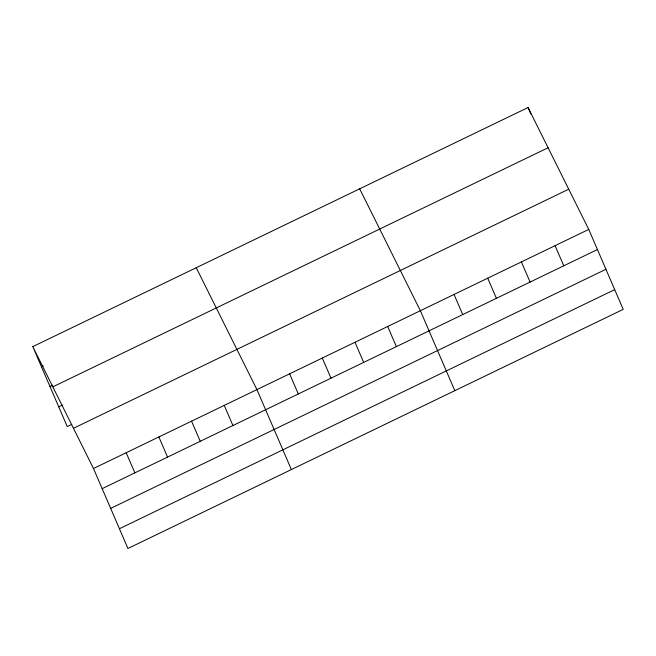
<?xml version="1.0" encoding="UTF-8"?>
<svg xmlns="http://www.w3.org/2000/svg" width="656" height="656" viewBox="0 0 656 656"><rect width="100%" height="100%" fill="white"/><g stroke="black" fill="none" stroke-linecap="round" stroke-linejoin="round"><path stroke-width="0.98" d="M32.8 346.63L528.064 107.527L588.76 229.411L623.2 309.37L127.936 548.473L93.496 468.515L32.8 346.63L67.24 426.589L71.775 424.399M41.476 366.77L43.288 365.892M49.979 386.507L52.701 385.195M52.833 386.851L548.096 147.748M58.737 406.851L62.369 405.096M73.472 428.294L568.736 189.19M93.496 468.515L588.76 229.411M102.172 488.654L597.436 249.542M110.675 508.392L605.939 269.288M119.433 528.736L614.697 289.632M359.677 188.821L420.373 310.706L454.813 390.664M196.234 267.722L256.939 389.607L291.371 469.573M528.064 107.527L530.827 113.931M555.083 245.664L563.758 265.803M521.405 261.924L530.081 282.064M487.728 278.185L496.403 298.324M454.05 294.446L462.726 314.585M387.688 326.483L396.355 346.622M354.994 342.268L363.67 362.407M322.309 358.045L330.985 378.184M289.624 373.83L298.3 393.969M224.245 405.392L232.921 425.531M191.56 421.168L200.236 441.308M158.875 436.953L167.542 457.093M126.19 452.73L134.857 472.869"/></g></svg>
